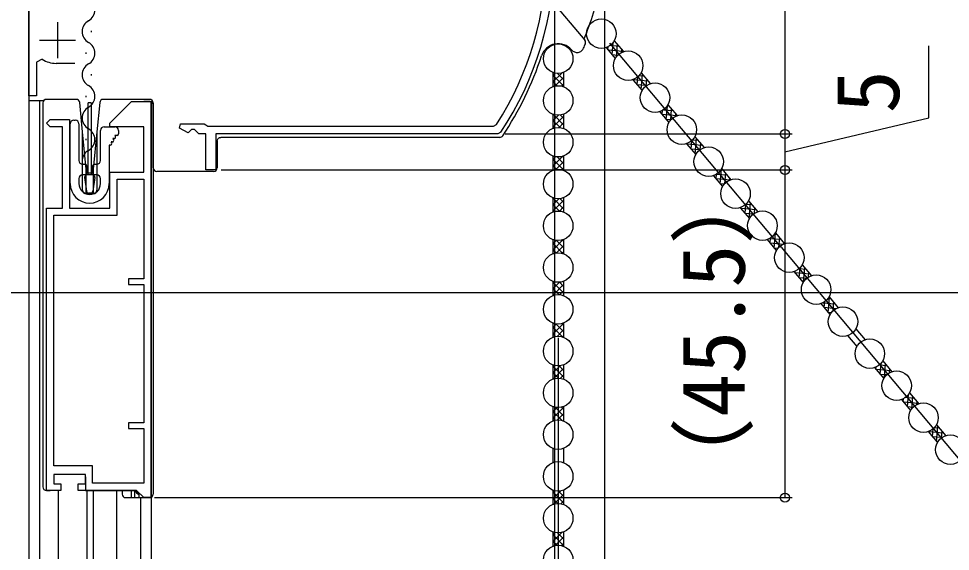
# Model space of a CAD drawing. Units: millimetres, scale not verified. Extents: x -525 to 525, y -783 to 777.
# Drawn here: x -251.4 to -122, y 281.4 to 355.4 of the extents above; entities that cross this region are included whole.
import ezdxf
from ezdxf.enums import TextEntityAlignment as Align

# ---------------------------------------------------------------- set-up
doc = ezdxf.new("R2010")
doc.units = ezdxf.units.MM
doc.header["$LTSCALE"] = 4
for name, color, linetype in [('0-2_YKK_11', 7, 'Continuous'), ('0-4_YKK_12', 2, 'Continuous'), ('0-5_YKK_13', 4, 'Continuous'), ('0-7_YKK_D', 6, 'Continuous'), ('0-9_YSS_K', 3, 'Continuous')]:
    doc.layers.add(name, color=color, linetype=linetype)
doc.styles.add('ＭＳ ゴシック', font='')
doc.styles.get('ＭＳ ゴシック').set_extended_font_data('MS Gothic')

msp = doc.modelspace()

# ---------------------------------------------------------------- linework, layer by layer
at = {"layer": '0-2_YKK_11'}
for p, q in [((-246, 354.9), (-246, 349.9)), ((-248.5, 352.4), (-243.5, 352.4)), ((-243.6, 349.2), (-246.21, 349.2))]:
    msp.add_line(p, q, dxfattribs=at)
for points in [[(-248.126, 349.771), (-248.9, 349.353), (-248.9, 344.7), (-250, 344.7), (-250, 395.2), (-246.455, 395.2), (-245.3, 397.2), (-245.3, 408.6), (-247.419, 408.6), (-247.9, 403.1), (-248.7, 403.1), (-248.7, 409.5), (-233, 409.5), (-233, 411.4), (-184.166, 411.4)], [(-184.434, 339.625), (-184.852, 339.4), (-224, 339.4), (-224, 334.4), (-225.4, 334.4), (-225.4, 339.4), (-226.4, 339.4), (-227, 340), (-227.4, 340), (-227.845, 339.555), (-229.053, 340.185), (-228.902, 340.8), (-225.65, 340.8), (-225.39, 340.65), (-225.13, 340.5), (-185.449, 340.5), (-185.028, 340.73)]]:
    msp.add_lwpolyline(points, dxfattribs=at)
for points in [[(-233.031, 343.9), (-233.031, 288.9), (-234.031, 288.9), (-235.031, 289.9), (-243.131, 289.9), (-243.131, 290.8), (-242.131, 290.8), (-242.131, 292.1), (-246.531, 292.1), (-246.531, 290.8), (-245.531, 290.8), (-245.531, 289.9), (-247.531, 289.9), (-247.531, 329.1), (-245.331, 329.1), (-245.331, 340.4), (-247.031, 340.4), (-247.531, 340.9), (-247.031, 341.4), (-244.331, 341.4), (-244.331, 329.1), (-238.731, 329.1), (-238.731, 334.1), (-234.031, 334.1), (-234.031, 340.4), (-238.731, 340.4), (-238.731, 340.9), (-235.731, 343.9)], [(-246.531, 293.3), (-246.531, 328.1), (-237.731, 328.1), (-237.731, 333.1), (-234.031, 333.1), (-234.031, 319.3), (-236.131, 319.3), (-236.131, 318.5), (-234.031, 318.5), (-234.031, 299.3), (-236.131, 299.3), (-236.131, 298.5), (-234.031, 298.5), (-234.031, 290.9), (-241.131, 290.9), (-241.131, 293.3)]]:
    msp.add_lwpolyline(points, close=True, dxfattribs=at)
for centre, radius, start, end in [((-222, 364.4), 43.9, 327.37281, 0), ((-222, 364.4), 45, 326.59444, 360), ((-246.21, 352.7), 3.5, 236.80433, 270.00001)]:
    msp.add_arc(centre, radius, start, end, dxfattribs=at)
at = {"layer": '0-4_YKK_12'}
for p, q in [((-250, 379.9), (-250, 212.9)), ((-241.318, 353.713), (-241.318, 353.513)), ((-242.078, 350.713), (-242.078, 350.513)), ((-241.318, 347.713), (-241.318, 347.513)), ((-242.078, 344.713), (-242.078, 344.513)), ((-248.5, 343.9), (-248.5, 212.9)), ((-233.005, 343.86), (-233.003, 212.9)), ((-241.318, 341.713), (-241.318, 341.513)), ((-242.078, 338.713), (-242.078, 338.513)), ((-241.318, 335.713), (-241.318, 335.513)), ((-245.9, 289.9), (-245.9, 212.9)), ((-241.95, 289.9), (-241.95, 212.9)), ((-241.05, 289.9), (-241.05, 212.9)), ((-237.8, 289.9), (-237.8, 212.9)), ((-234.5, 288.9), (-234.5, 212.9))]:
    msp.add_line(p, q, dxfattribs=at)
for centre, start, end in [((-242.536, 356.613), 299.20254, 60.79746), ((-240.86, 353.613), 119.20254, 240.79746), ((-242.536, 350.613), 299.20254, 60.79746), ((-240.86, 347.613), 119.20254, 240.79746), ((-242.536, 344.613), 299.20254, 60.79746), ((-240.86, 341.613), 119.20254, 240.79746), ((-242.536, 338.613), 299.20254, 60.79746), ((-240.86, 335.613), 119.20254, 193.92959)]:
    msp.add_arc(centre, 1.718, start, end, dxfattribs=at)
at = {"layer": '0-5_YKK_13'}
for p, q in [((-177.654, 358.216), (-172.784, 352.412)), ((-172.887, 352.535), (-172.855, 352.62)), ((-168.992, 350.368), (-168.839, 352.111)), ((-168.719, 352.296), (-168.646, 352.289)), ((-168.692, 352.344), (-167.416, 350.824)), ((-169.841, 351.38), (-168.565, 349.86)), ((-169.605, 351.098), (-167.492, 350.914)), ((-169.569, 351.056), (-169.529, 351.514)), ((-169.236, 351.704), (-168.069, 351.601)), ((-168.373, 350.15), (-168.23, 351.793)), ((-167.687, 350.711), (-167.652, 351.105)), ((-169.028, 350.41), (-168.205, 350.339)), ((-177.226, 347.942), (-177.226, 345.958)), ((-177.226, 346.621), (-175.989, 347.859)), ((-177.226, 347.519), (-176.901, 347.845)), ((-177.226, 347.575), (-175.726, 346.075)), ((-176.892, 346.057), (-175.726, 347.223)), ((-176.555, 347.801), (-175.726, 346.973)), ((-175.778, 347.923), (-175.726, 347.871)), ((-175.726, 347.942), (-175.726, 345.958)), ((-166.113, 346.936), (-164.837, 345.416)), ((-166.106, 346.928), (-166.105, 346.939)), ((-166.041, 346.962), (-164.028, 346.786)), ((-165.528, 346.24), (-165.434, 347.321)), ((-165.223, 347.528), (-164.605, 347.474)), ((-164.963, 347.901), (-163.688, 346.381)), ((-164.951, 345.552), (-164.766, 347.665)), ((-164.268, 346.076), (-164.189, 346.978)), ((-177.226, 346.677), (-176.643, 346.093)), ((-176.006, 346.045), (-175.726, 346.325)), ((-165.564, 346.283), (-164.148, 346.159)), ((-164.987, 345.595), (-164.742, 345.574)), ((-247.43, 344.2), (-247.531, 344.2)), ((-244.831, 344.2), (-247.43, 344.2)), ((-243.903, 344.2), (-244.831, 344.2)), ((-243.417, 344.2), (-243.903, 344.2)), ((-239.219, 344.2), (-239.644, 344.2)), ((-235.498, 344.2), (-239.219, 344.2)), ((-235.431, 344.2), (-235.498, 344.2)), ((-235.498, 344.195), (-235.498, 344.2)), ((-233.232, 344.2), (-235.431, 344.2)), ((-247.931, 344), (-250, 344)), ((-248.031, 343.7), (-248.031, 290.4)), ((-242.531, 339.712), (-242.919, 343.748)), ((-241.731, 333.7), (-241.731, 343.7)), ((-241.331, 343.7), (-241.731, 343.7)), ((-241.331, 343.7), (-241.331, 333.7)), ((-240.142, 343.748), (-240.531, 339.712)), ((-233.2, 343.9), (-234, 343.9)), ((-232.731, 343.7), (-232.731, 289.4)), ((-232.7, 334.7), (-232.7, 343.4)), ((-161.488, 341.425), (-161.322, 343.312)), ((-161.292, 343.359), (-161.142, 343.346)), ((-161.235, 343.458), (-159.96, 341.938)), ((-160.858, 341.336), (-160.725, 342.85)), ((-177.226, 342.142), (-177.226, 340.158)), ((-177.226, 342.131), (-177.219, 342.139)), ((-177.226, 341.233), (-176.459, 342)), ((-177.226, 340.335), (-175.726, 341.835)), ((-177.155, 342.116), (-175.726, 340.687)), ((-176.165, 342.024), (-175.726, 341.585)), ((-175.726, 342.142), (-175.726, 340.158)), ((-162.384, 342.493), (-161.109, 340.973)), ((-162.101, 342.155), (-159.987, 341.97)), ((-162.065, 342.113), (-162.017, 342.658)), ((-161.843, 342.77), (-160.565, 342.658)), ((-160.175, 341.851), (-160.148, 342.162)), ((-244.231, 332.5), (-244.231, 340.8)), ((-243.731, 341.3), (-243.531, 341.3)), ((-243.031, 340.8), (-243.031, 335.7)), ((-239.531, 340.4), (-238.031, 340.4)), ((-177.226, 341.289), (-176.221, 340.284)), ((-177.226, 340.391), (-177.053, 340.217)), ((-176.366, 340.297), (-175.726, 340.937)), ((-161.523, 341.467), (-160.796, 341.404)), ((-242.531, 331.6), (-242.531, 339.712)), ((-240.531, 339.712), (-241.031, 334.519)), ((-240.531, 339.712), (-240.531, 331.6)), ((-240.031, 335.7), (-240.031, 339.9)), ((-238.051, 339.2), (-237.964, 339.05)), ((-237.731, 339.2), (-238.051, 339.2)), ((-237.531, 339.9), (-237.531, 339.4)), ((-157.507, 339.015), (-156.232, 337.495)), ((-238.831, 337.849), (-238.831, 332.5)), ((-238.657, 337.849), (-238.831, 337.849)), ((-238.571, 338.299), (-238.484, 338.149)), ((-238.397, 338.299), (-238.571, 338.299)), ((-238.311, 338.75), (-238.224, 338.599)), ((-238.137, 338.75), (-238.311, 338.75)), ((-223.827, 338.428), (-223.827, 334.7)), ((-184.598, 338.927), (-223.328, 338.927)), ((-158.656, 338.05), (-157.381, 336.53)), ((-158.637, 338.028), (-156.524, 337.843)), ((-158.601, 337.985), (-158.594, 338.072)), ((-158.024, 337.297), (-157.92, 338.485)), ((-157.811, 338.593), (-157.101, 338.531)), ((-157.447, 336.609), (-157.262, 338.722)), ((-156.755, 337.231), (-156.685, 338.035)), ((-158.06, 337.34), (-156.761, 337.226)), ((-157.483, 336.652), (-157.318, 336.638)), ((-242.531, 335.2), (-242.181, 335.2)), ((-240.881, 335.2), (-240.531, 335.2)), ((-177.226, 336.342), (-177.226, 334.358)), ((-177.226, 334.947), (-175.887, 336.287)), ((-177.226, 335.845), (-176.839, 336.232)), ((-177.226, 335.901), (-175.726, 334.401)), ((-176.801, 334.474), (-175.726, 335.549)), ((-176.634, 336.206), (-175.726, 335.299)), ((-175.833, 336.304), (-175.726, 336.197)), ((-175.726, 336.342), (-175.726, 334.358)), ((-242.031, 334.519), (-242.007, 334.271)), ((-241.981, 335), (-241.981, 333.9)), ((-241.708, 334), (-241.353, 334)), ((-241.081, 333.9), (-241.081, 335)), ((-241.055, 334.271), (-241.031, 334.519)), ((-241.031, 334.519), (-241.031, 331.1)), ((-226.179, 334.2), (-232.2, 334.2)), ((-226.096, 334.2), (-226.179, 334.2)), ((-224.327, 334.2), (-226.096, 334.2)), ((-177.226, 335.003), (-176.71, 334.487)), ((-175.947, 334.43), (-175.726, 334.651)), ((-154.561, 333.17), (-154.505, 333.805)), ((-154.455, 333.837), (-153.061, 333.715)), ((-153.983, 332.482), (-153.805, 334.526)), ((-153.868, 334.423), (-153.638, 334.403)), ((-153.779, 334.571), (-152.504, 333.051)), ((-153.343, 332.514), (-153.221, 333.907)), ((-243.031, 333.2), (-243.031, 332.5)), ((-242.181, 333.7), (-242.531, 333.7)), ((-242.233, 333.358), (-241.966, 331.458)), ((-241.126, 333.7), (-241.936, 333.7)), ((-240.829, 333.358), (-241.096, 331.458)), ((-240.531, 333.7), (-240.881, 333.7)), ((-240.031, 332.5), (-240.031, 333.2)), ((-154.928, 333.607), (-153.653, 332.087)), ((-154.597, 333.212), (-152.554, 333.034)), ((-154.019, 332.524), (-153.385, 332.469)), ((-152.664, 332.99), (-152.644, 333.219)), ((-241.393, 331.2), (-241.669, 331.2)), ((-241.031, 331.1), (-242.031, 331.1)), ((-177.226, 330.542), (-177.226, 328.558)), ((-177.226, 330.457), (-177.164, 330.519)), ((-177.226, 330.513), (-175.726, 329.013)), ((-177.226, 329.559), (-176.383, 330.402)), ((-177.226, 328.661), (-175.726, 330.161)), ((-176.23, 330.415), (-175.726, 329.911)), ((-175.726, 330.542), (-175.726, 328.558)), ((-150.051, 330.128), (-148.775, 328.608)), ((-177.226, 329.615), (-176.305, 328.693)), ((-177.226, 328.717), (-177.11, 328.6)), ((-176.297, 328.692), (-175.726, 329.263)), ((-151.2, 329.164), (-149.924, 327.644)), ((-151.133, 329.085), (-149.02, 328.9)), ((-151.097, 329.042), (-151.083, 329.208)), ((-150.52, 328.354), (-150.406, 329.654)), ((-150.402, 329.658), (-149.597, 329.588)), ((-149.943, 327.666), (-149.758, 329.779)), ((-149.243, 328.382), (-149.181, 329.091)), ((-150.556, 328.397), (-149.369, 328.293)), ((-149.979, 327.709), (-149.892, 327.701)), ((-177.226, 324.742), (-177.226, 322.758)), ((-175.726, 324.742), (-175.726, 322.758)), ((-147.072, 324.905), (-145.556, 324.772)), ((-147.057, 324.226), (-146.993, 324.955)), ((-146.479, 323.539), (-146.294, 325.652)), ((-146.445, 325.487), (-146.134, 325.46)), ((-146.323, 325.685), (-145.047, 324.165)), ((-145.829, 323.687), (-145.717, 324.964)), ((-177.226, 323.273), (-175.776, 324.724)), ((-177.226, 324.171), (-176.775, 324.622)), ((-177.226, 324.226), (-175.777, 322.777)), ((-176.716, 324.614), (-175.726, 323.625)), ((-176.715, 322.886), (-175.726, 323.875)), ((-175.89, 324.686), (-175.726, 324.523)), ((-147.472, 324.721), (-146.196, 323.201)), ((-147.092, 324.269), (-145.207, 324.104)), ((-146.515, 323.581), (-145.971, 323.534)), ((-145.153, 324.127), (-145.14, 324.276)), ((-177.226, 323.328), (-176.776, 322.878)), ((-175.889, 322.814), (-175.726, 322.977)), ((-142.594, 321.242), (-141.319, 319.722)), ((-143.744, 320.278), (-142.468, 318.758)), ((-143.629, 320.142), (-141.516, 319.957)), ((-143.593, 320.099), (-143.572, 320.344)), ((-143.016, 319.411), (-142.892, 320.828)), ((-142.996, 320.724), (-142.093, 320.645)), ((-142.43, 318.826), (-142.254, 320.836)), ((-141.731, 319.531), (-141.677, 320.148)), ((-177.226, 318.942), (-177.226, 316.958)), ((-177.226, 318.783), (-177.109, 318.9)), ((-177.226, 318.838), (-175.726, 317.338)), ((-177.226, 317.885), (-176.304, 318.807)), ((-177.226, 316.986), (-175.726, 318.486)), ((-176.298, 318.808), (-175.726, 318.236)), ((-175.726, 318.942), (-175.726, 316.958)), ((-143.052, 319.454), (-141.973, 319.359)), ((-142.475, 318.766), (-142.464, 318.765)), ((-177.226, 317.94), (-176.384, 317.098)), ((-177.226, 317.042), (-177.165, 316.981)), ((-176.23, 317.085), (-175.726, 317.588)), ((-140.015, 315.835), (-138.74, 314.315)), ((-139.696, 315.973), (-138.052, 315.829)), ((-139.552, 315.283), (-139.48, 316.107)), ((-139.025, 316.552), (-138.63, 316.517)), ((-138.975, 314.596), (-138.79, 316.709)), ((-138.866, 316.799), (-137.591, 315.279)), ((-138.315, 314.855), (-138.213, 316.021)), ((-139.588, 315.326), (-137.847, 315.174)), ((-139.011, 314.638), (-138.554, 314.598)), ((-137.642, 315.261), (-137.636, 315.333)), ((-177.226, 313.142), (-177.226, 311.158)), ((-177.226, 311.598), (-175.726, 313.098)), ((-175.726, 313.142), (-175.726, 311.158)), ((-177.226, 312.496), (-176.709, 313.013)), ((-177.226, 312.552), (-175.888, 311.214)), ((-176.802, 313.026), (-175.726, 311.95)), ((-176.633, 311.294), (-175.726, 312.2)), ((-175.948, 313.069), (-175.726, 312.848)), ((-135.138, 312.356), (-133.863, 310.836)), ((-177.226, 311.654), (-176.84, 311.268)), ((-175.832, 311.196), (-175.726, 311.302)), ((-136.287, 311.392), (-135.012, 309.872)), ((-131.41, 307.913), (-130.134, 306.393)), ((-177.226, 307.342), (-177.226, 305.358)), ((-177.226, 307.108), (-177.052, 307.283)), ((-177.226, 306.21), (-176.221, 307.216)), ((-177.226, 307.164), (-175.726, 305.664)), ((-177.154, 305.385), (-175.726, 306.812)), ((-176.367, 307.203), (-175.726, 306.562)), ((-175.726, 307.342), (-175.726, 305.358)), ((-132.559, 306.949), (-131.284, 305.429)), ((-132.397, 306.756), (-130.283, 306.571)), ((-132.361, 306.713), (-132.332, 307.04)), ((-131.865, 307.346), (-130.861, 307.259)), ((-131.784, 306.025), (-131.649, 307.565)), ((-131.184, 305.593), (-131.022, 307.45)), ((-130.49, 306.235), (-130.444, 306.762)), ((-177.226, 306.266), (-176.46, 305.5)), ((-177.226, 305.368), (-177.219, 305.361)), ((-176.164, 305.476), (-175.726, 305.914)), ((-131.82, 306.068), (-130.844, 305.982)), ((-128.226, 302.83), (-127.059, 302.728)), ((-127.982, 301.494), (-127.829, 303.237)), ((-127.709, 303.422), (-127.636, 303.416)), ((-127.682, 303.47), (-126.406, 301.95)), ((-127.363, 301.277), (-127.22, 302.919)), ((-177.226, 301.542), (-177.226, 299.558)), ((-176.893, 301.443), (-175.726, 300.276)), ((-176.007, 301.454), (-175.726, 301.174)), ((-175.726, 301.542), (-175.726, 299.558)), ((-128.831, 302.506), (-127.555, 300.986)), ((-128.595, 302.225), (-126.482, 302.04)), ((-128.559, 302.182), (-128.519, 302.64)), ((-128.018, 301.537), (-127.195, 301.465)), ((-126.677, 301.837), (-126.642, 302.232)), ((-177.226, 299.924), (-175.726, 301.424)), ((-177.226, 300.822), (-176.642, 301.407)), ((-177.226, 300.878), (-175.99, 299.641)), ((-176.554, 299.699), (-175.726, 300.526)), ((-177.226, 299.98), (-176.902, 299.655)), ((-175.777, 299.577), (-175.726, 299.628)), ((-123.954, 299.027), (-122.678, 297.507)), ((-125.103, 298.063), (-123.827, 296.543)), ((-125.096, 298.054), (-125.095, 298.066)), ((-125.031, 298.088), (-123.018, 297.912)), ((-124.518, 297.367), (-124.424, 298.447)), ((-124.214, 298.654), (-123.596, 298.6)), ((-123.941, 296.679), (-123.756, 298.792)), ((-123.258, 297.202), (-123.179, 298.104)), ((-124.554, 297.409), (-123.139, 297.285)), ((-123.977, 296.721), (-123.732, 296.7)), ((-177.226, 295.742), (-177.226, 293.758)), ((-175.726, 295.742), (-175.726, 293.758)), ((-246.433, 292.11), (-246.431, 292.1)), ((-247.531, 289.9), (-247.426, 289.9)), ((-247.426, 289.9), (-247.168, 289.9)), ((-247.168, 289.9), (-247.031, 289.9)), ((-241.631, 289.9), (-235.232, 289.9)), ((-237.031, 289.9), (-237.031, 289.4)), ((-235.756, 289.9), (-235.756, 288.9)), ((-235.336, 289.9), (-235.152, 289.716)), ((-235.256, 288.9), (-235.256, 289.82)), ((-234.731, 289.4), (-235.232, 289.9)), ((-177.226, 289.942), (-177.226, 287.958)), ((-177.226, 289.634), (-176.994, 289.866)), ((-177.226, 288.736), (-176.133, 289.829)), ((-176.439, 289.8), (-175.726, 289.088)), ((-175.726, 289.942), (-175.726, 287.958)), ((-236.531, 288.9), (-235.756, 288.9)), ((-235.756, 288.9), (-235.256, 288.9)), ((-235.256, 288.9), (-234.731, 288.9)), ((-234.852, 289.402), (-234.852, 289.4)), ((-234.852, 289.4), (-234.731, 289.4)), ((-177.226, 289.69), (-175.726, 288.19)), ((-177.226, 288.792), (-176.534, 288.099)), ((-177.044, 288.02), (-175.726, 289.338)), ((-176.101, 288.065), (-175.726, 288.44)), ((-177.226, 284.142), (-177.226, 282.158)), ((-177.226, 282.821), (-175.989, 284.059)), ((-177.226, 283.719), (-176.901, 284.045)), ((-177.226, 283.775), (-175.726, 282.275)), ((-176.892, 282.257), (-175.726, 283.423)), ((-176.555, 284.001), (-175.726, 283.173)), ((-175.778, 284.123), (-175.726, 284.071)), ((-175.726, 284.142), (-175.726, 282.158)), ((-177.226, 282.877), (-176.643, 282.293)), ((-176.006, 282.245), (-175.726, 282.525))]:
    msp.add_line(p, q, dxfattribs=at)
for points in [[(-174.626, 351.07), (-174.538, 350.979), (-174.439, 350.899), (-174.331, 350.833), (-174.215, 350.781), (-174.093, 350.744), (-173.967, 350.722), (-173.84, 350.717), (-173.713, 350.728), (-173.589, 350.756), (-173.469, 350.799), (-173.355, 350.856), (-173.25, 350.928), (-173.155, 351.013), (-173.071, 351.108), (-173.001, 351.214), (-172.944, 351.327)], [(-242.031, 331.1), (-242.031, 334.519), (-242.531, 339.712)], [(-223.827, 338.428), (-223.819, 338.515), (-223.797, 338.599), (-223.76, 338.678), (-223.71, 338.749), (-223.649, 338.81), (-223.578, 338.86), (-223.499, 338.897), (-223.415, 338.919), (-223.328, 338.927)], [(-242.131, 291.8), (-242.131, 289.9), (-241.631, 289.9)], [(-234.731, 289.4), (-234.731, 288.9), (-233.231, 288.9)]]:
    msp.add_lwpolyline(points, dxfattribs=at)
for centre in [(-170.493, 353.323), (-176.476, 349.85), (-166.764, 348.88), (-176.476, 344.05), (-163.036, 344.437), (-159.308, 339.994), (-176.476, 338.25), (-155.58, 335.551), (-176.476, 332.45), (-151.852, 331.108), (-176.476, 326.65), (-148.124, 326.665), (-144.395, 322.222), (-176.476, 320.85), (-140.667, 317.779), (-176.476, 315.05), (-136.939, 313.336), (-176.476, 309.25), (-133.211, 308.893), (-176.476, 303.45), (-129.483, 304.45), (-125.755, 300.006), (-176.476, 297.65), (-122.026, 295.563), (-176.476, 291.85), (-176.476, 286.05), (-176.476, 280.25)]:
    msp.add_circle(centre, 2.05, dxfattribs=at)
for centre, radius, start, end in [((-222, 372.1), 52.865, 338.37758, 346.61931), ((-176.476, 349.5), 2.427, 40.31723, 161.87659), ((-222, 372.1), 53.273, 337.04979, 337.71834), ((-173.167, 352.091), 0.5, 337.71834, 40), ((-222, 364.4), 45.473, 326.26932, 341.87659), ((-243.417, 343.7), 0.5, 5.5, 90), ((-239.644, 343.7), 0.5, 90, 174.5), ((-233.231, 343.7), 0.5, 0.03924, 89.96081), ((-233.2, 343.4), 0.5, 0, 90), ((-243.731, 340.8), 0.5, 90, 180), ((-243.531, 340.8), 0.5, 0, 90), ((-239.531, 339.9), 0.5, 90, 180), ((-238.031, 339.9), 0.5, 0, 90), ((-238.137, 338.95), 0.2, 270, 30), ((-237.731, 339.4), 0.2, 270, 0), ((-184.598, 339.427), 0.5, 270, 326.26932), ((-238.657, 338.049), 0.2, 270, 30), ((-238.397, 338.499), 0.2, 270, 30), ((-242.531, 335.7), 0.5, 180, 270), ((-242.181, 335), 0.2, 0, 90), ((-240.881, 335), 0.2, 90, 180), ((-240.531, 335.7), 0.5, 270, 0), ((-242.181, 333.9), 0.2, 270, 0), ((-241.708, 334.3), 0.3, 185.5, 270), ((-241.353, 334.3), 0.3, 270, 354.5), ((-240.881, 333.9), 0.2, 180, 270), ((-232.2, 334.7), 0.5, 180, 270), ((-224.327, 334.7), 0.5, 270, 0), ((-241.531, 332.5), 2.7, 180, 0), ((-242.531, 333.2), 0.5, 90, 180), ((-241.531, 332.5), 1.5, 180, 0), ((-241.936, 333.4), 0.3, 90, 188), ((-241.126, 333.4), 0.3, 352, 90), ((-240.531, 333.2), 0.5, 0, 90), ((-242.031, 331.6), 0.5, 180, 270), ((-241.669, 331.5), 0.3, 188, 270), ((-241.393, 331.5), 0.3, 270, 352), ((-241.031, 331.6), 0.5, 270, 0), ((-236.531, 289.4), 0.5, 180, 270), ((-233.231, 289.4), 0.5, 270, 0)]:
    msp.add_arc(centre, radius, start, end, dxfattribs=at)
for centre, major_axis, ratio, start_param, end_param in [((-247.531, 343.7), (0.5, 0), 0.999962, 1.5707963, 3.1415927), ((-233.232, 343.7), (-0.527, 0), 0.948965, 4.7110867, 4.712389), ((-247.531, 290.4), (-0.5, 0), 0.999962, 6.2831853, 7.8539816), ((-247.426, 290.4), (-0.5, 0), 0.999962, 1.5620697, 1.5707963), ((-235.152, 289.7), (-0.3, 0.3), 0.026186, 3.1154127, 4.7385689)]:
    msp.add_ellipse(centre, major_axis=major_axis, ratio=ratio, start_param=start_param, end_param=end_param, dxfattribs=at)
at = {"layer": '0-7_YKK_D'}
for p, q in [((-145, 411.4), (-145, 339.4)), ((-177, 363.4), (-177, 266.399)), ((-145.539, 323.676), (-169.322, 352.02)), ((-183.852, 339.4), (-144, 339.4)), ((-183.852, 339.4), (-144, 339.4)), ((-145, 339.4), (-145, 334.4)), ((-223.3, 334.4), (-144, 334.4)), ((-223.3, 334.4), (-144, 334.4)), ((-145, 334.4), (-145, 288.9)), ((-145.539, 323.676), (-111.149, 282.692)), ((-264, 317.399), (-68, 317.399)), ((-176.476, 311.1), (-176.476, 258.915)), ((-232.531, 288.9), (-144, 288.9))]:
    msp.add_line(p, q, dxfattribs=at)
msp.add_lwpolyline([(-145, 336.9), (-125, 341.658), (-125, 351.612)], dxfattribs=at)
for centre in [(-145, 339.4), (-145, 339.4), (-145, 334.4), (-145, 334.4), (-145, 288.9)]:
    msp.add_circle(centre, 0.637, dxfattribs=at)
at = {"layer": '0-9_YSS_K'}
msp.add_line((-170, 212.9), (-170, 437.404), dxfattribs=at)

# ---------------------------------------------------------------- texts
at = {"layer": '0-7_YKK_D', "style": 'ＭＳ ゴシック'}
for s, p in [('5', (-126.5, 342.271)), ('（45.5）', (-147.932, 288.093))]:
    msp.add_text(s, height=8.798, rotation=90, dxfattribs=at).set_placement(p, align=Align.BOTTOM_LEFT)

doc.saveas('drawing.dxf')
